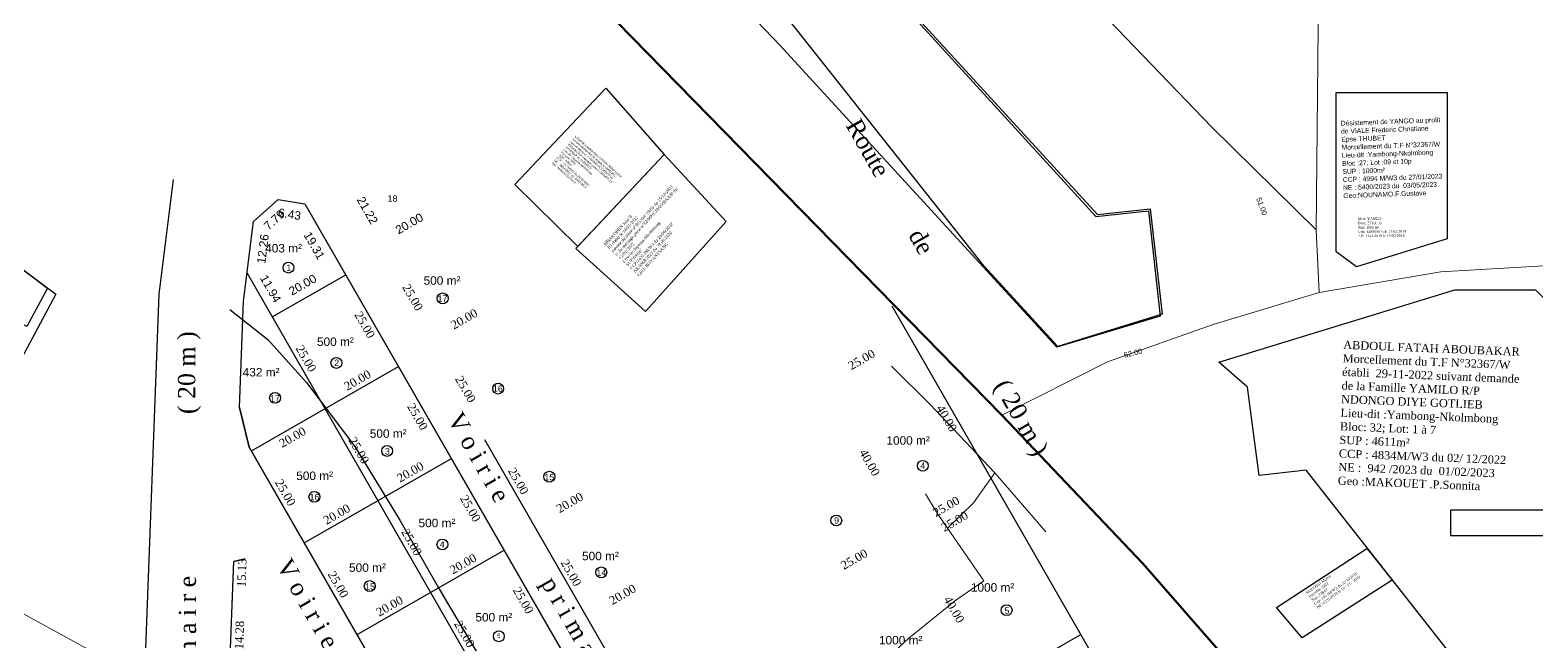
# Model space of a CAD drawing. Header units: millimetres. Extents: x 587399 to 927168, y 438565 to 1444955.
# Drawn here: x 589173 to 589528.3, y 444391.2 to 444535.6 of the extents above; entities that cross this region are included whole.
import ezdxf
from ezdxf.enums import TextEntityAlignment as Align

# ---------------------------------------------------------------- set-up
doc = ezdxf.new("R2010")
doc.units = ezdxf.units.MM
doc.header["$LTSCALE"] = 2
for name, color, linetype, lineweight in [('cH2O_intermitent', 140, 'Continuous', 30), ('drains_fossés', 120, 'Continuous', 20), ('MAJ APRES LE 13.01.2023', 222, 'Continuous', 30), ('Numérotation', 6, 'Continuous', 9), ('Roads_main1', 10, 'Continuous', 100), ('Roads_others', 24, 'Continuous', 9)]:
    doc.layers.add(name, color=color, linetype=linetype, lineweight=lineweight)
for name, color, linetype in [('Cotation Courbes de niveau', 1, 'Continuous'), ('Cotation Linéaire', 255, 'Continuous'), ('Cotation Surface', 7, 'Continuous'), ('end maj 26 02 2021', 7, 'Continuous'), ('MAJ JAN 2022', 1, 'Continuous'), ('Parcelle MAJ', 6, 'Continuous')]:
    doc.layers.add(name, color=color, linetype=linetype)
doc.styles.get("Standard").update_dxf_attribs({"font": 'arial.ttf'})
doc.styles.add('Times 5.0', font='times.ttf', dxfattribs={"width": 0.99, "height": 2.5})

msp = doc.modelspace()

# ---------------------------------------------------------------- linework, layer by layer
at = {"color": 7}
for p, q in [((589206.757, 444500.341), (589203.37, 444473.272)), ((589206.757, 444500.341), (589203.37, 444473.272)), ((589225.675, 444490.445), (589231.474, 444495.649)), ((589225.675, 444490.445), (589231.474, 444495.649)), ((589231.474, 444495.649), (589237.825, 444494.631)), ((589231.474, 444495.649), (589237.825, 444494.631)), ((589237.825, 444494.631), (589344.571, 444308.801)), ((589237.825, 444494.631), (589344.571, 444308.801)), ((589223.323, 444471.652), (589225.675, 444490.445)), ((589223.323, 444471.652), (589225.675, 444490.445)), ((589224.153, 444478.28), (589329.72, 444294.502)), ((589224.153, 444478.28), (589329.72, 444294.502)), ((589230.1, 444467.926), (589247.441, 444477.89)), ((589230.1, 444467.926), (589247.441, 444477.89)), ((589203.37, 444473.272), (589198.005, 444330.317)), ((589203.37, 444473.272), (589198.005, 444330.317)), ((589222.381, 444446.534), (589223.323, 444471.652)), ((589222.381, 444446.534), (589223.323, 444471.652)), ((589376.212, 444470.542), (589438.213, 444362.608)), ((589376.212, 444470.542), (589438.213, 444362.608)), ((589225.195, 444436.274), (589259.894, 444456.212)), ((589225.195, 444436.274), (589259.894, 444456.212)), ((589222.381, 444446.534), (589224.684, 444437.202)), ((589222.381, 444446.534), (589224.684, 444437.202)), ((589280.15, 444439.018), (589352.374, 444313.285)), ((589280.15, 444439.018), (589352.374, 444313.285)), ((589224.684, 444437.202), (589309.888, 444288.873)), ((589224.684, 444437.202), (589309.888, 444288.873)), ((589237.651, 444414.598), (589272.346, 444434.534)), ((589237.651, 444414.598), (589272.346, 444434.534)), ((589223.694, 444410.819), (589221.016, 444410.158)), ((589223.694, 444410.819), (589221.016, 444410.158)), ((589221.016, 444410.157), (589223.694, 444410.818)), ((589221.016, 444410.157), (589223.694, 444410.818)), ((589250.106, 444392.921), (589284.799, 444412.856)), ((589250.106, 444392.921), (589284.799, 444412.856)), ((589217.948, 444328.422), (589221.016, 444410.157)), ((589217.948, 444328.422), (589221.016, 444410.157)), ((589220.636, 444400.037), (589221.016, 444410.158)), ((589220.636, 444400.037), (589221.016, 444410.158)), ((589377.427, 444368.047), (589420.78, 444392.957)), ((589377.427, 444368.047), (589420.78, 444392.957))]:
    msp.add_line(p, q, dxfattribs=at)
at = {"color": 1, "lineweight": 30, "flags": 128}
msp.add_lwpolyline([(589155.069, 444705.167), (589206.591, 444698.861), (589253.798, 444672.927), (589245.031, 444644.221), (589264.832, 444635.807), (589284.651, 444627.644), (589303.012, 444616.487), (589320.175, 444603.549), (589345.962, 444588.996), (589341.022, 444583.627), (589424.72, 444492.08), (589437.157, 444493.453), (589439.953, 444468.608), (589415.33, 444460.961), (589398.017, 444479.865), (589324.336, 444573.002), (589294.523, 444597.062), (589250.939, 444610.119), (589246.19, 444612.421), (589225.45, 444619.501), (589213.069, 444621.464), (589162.841, 444636.507)], dxfattribs=at)
at = {"color": 7, "flags": 128}
msp.add_lwpolyline([(589231.474, 444495.649), (589237.825, 444494.631), (589344.571, 444308.801), (589342.726, 444301.975), (589316.714, 444287.029), (589309.888, 444288.873), (589224.684, 444437.202), (589222.381, 444446.534), (589223.323, 444471.652), (589225.675, 444490.445), (589231.474, 444495.649)], close=True, dxfattribs=at)
at = {"flags": 128}
for points in [[(589157.542, 444489.46), (589179.058, 444473.282), (589164.199, 444445.634), (589140.154, 444458.193)], [(589508.97, 444474.33), (589527.97, 444474.33), (589532.97, 444469.33), (589532.97, 444422.33), (589507.97, 444422.33), (589507.97, 444416.33), (589532.97, 444416.33), (589532.97, 444384.506), (589519.21, 444374.05), (589473.92, 444431.73), (589462.83, 444430.49), (589460.08, 444451.36), (589453.304, 444457.211)]]:
    msp.add_lwpolyline(points, close=True, dxfattribs=at)
msp.add_lwpolyline([(589508.97, 444474.33), (589527.97, 444474.333)], dxfattribs=at)
at = {"color": 7}
for centre in [(589233.928, 444479.561), (589233.928, 444479.561), (589270.293, 444472.299), (589270.293, 444472.299), (589245.234, 444457.048), (589245.234, 444457.048), (589230.772, 444448.818), (589230.772, 444448.818), (589283.376, 444450.996), (589283.376, 444450.996), (589257.192, 444436.276), (589257.192, 444436.276), (589383.514, 444432.786), (589383.514, 444432.786), (589295.447, 444430.197), (589295.447, 444430.197), (589240.037, 444425.454), (589240.037, 444425.454), (589363.101, 444419.871), (589363.101, 444419.871), (589270.23, 444414.206), (589270.23, 444414.206), (589307.697, 444407.629), (589307.697, 444407.629), (589253.095, 444404.385), (589253.095, 444404.385), (589403.285, 444398.7), (589403.285, 444398.7), (589283.538, 444392.527), (589283.538, 444392.527)]:
    msp.add_circle(centre, 1.283, dxfattribs=at)
at = {"layer": 'cH2O_intermitent'}
msp.add_lwpolyline([(589220.081, 444469.647), (589229.036, 444462.592), (589238.205, 444452.43), (589249.565, 444437.33), (589260.162, 444419.984), (589269.225, 444404.097), (589271.671, 444399.998), (589280.856, 444384.552), (589293.305, 444369.342), (589299.445, 444357.056), (589305.909, 444342.956), (589319.094, 444312.746), (589328.308, 444290.248), (589330.518, 444266.505), (589338.105, 444228.219), (589339.73, 444212.843), (589339.195, 444192.513), (589338.005, 444171.906), (589334.268, 444156.271), (589325.597, 444133.899), (589319.063, 444118.483)], dxfattribs=at)
msp.add_lwpolyline([(589220.081, 444469.647), (589229.036, 444462.592), (589238.205, 444452.43), (589249.565, 444437.33), (589260.162, 444419.984), (589269.225, 444404.097), (589271.671, 444399.998), (589280.856, 444384.552), (589293.305, 444369.342), (589299.445, 444357.056), (589305.909, 444342.956), (589319.094, 444312.746), (589328.308, 444290.248), (589330.518, 444266.505), (589338.105, 444228.219), (589339.73, 444212.843), (589339.195, 444192.513), (589338.005, 444171.906), (589334.268, 444156.271), (589325.597, 444133.899), (589319.063, 444118.483)], dxfattribs=at)
at = {"layer": 'drains_fossés'}
msp.add_line((589397.867, 444405.605), (589389.351, 444418.066), dxfattribs=at)
for points in [[(589400.472, 444431.122), (589385.27, 444447.28), (589376.124, 444456.314)], [(589389.351, 444418.066), (589395.484, 444424.031), (589400.472, 444431.122)], [(589400.472, 444431.122), (589408.074, 444422.352), (589412.531, 444417.216)], [(589389.351, 444418.066), (589386.927, 444421.602), (589384.125, 444426.186)], [(589397.867, 444405.605), (589391.011, 444400.812), (589390.012, 444400.004), (589380.217, 444392.112), (589377.056, 444389.169)]]:
    msp.add_lwpolyline(points, dxfattribs=at)
at = {"layer": 'end maj 26 02 2021', "color": 150}
msp.add_lwpolyline([(589488.204, 444413.234), (589489.095, 444412.26), (589494.189, 444405.797), (589472.936, 444392.161), (589466.946, 444399.338)], close=True, dxfattribs=at)
msp.add_lwpolyline([(589488.204, 444413.234), (589489.095, 444412.26), (589494.189, 444405.797), (589472.936, 444392.161), (589466.946, 444399.338)], close=True, dxfattribs=at)
at = {"layer": 'MAJ APRES LE 13.01.2023', "color": 232, "lineweight": 30, "flags": 128}
msp.add_lwpolyline([(589308.793, 444521.916), (589322.547, 444506.298), (589302.165, 444484.549), (589287.296, 444499.207)], close=True, dxfattribs=at)
at = {"layer": 'MAJ APRES LE 13.01.2023', "flags": 128}
for points in [[(589480.968, 444520.931), (589507.168, 444520.931), (589507.168, 444486.331), (589485.748, 444479.741), (589480.968, 444483.271)], [(589480.968, 444520.931), (589507.168, 444520.931), (589507.168, 444486.331), (589485.748, 444479.741), (589480.968, 444483.271)], [(589507.168, 444520.931), (589507.168, 444486.331), (589485.748, 444479.741), (589480.968, 444483.271), (589480.968, 444520.931)]]:
    msp.add_lwpolyline(points, close=True, dxfattribs=at)
at = {"layer": 'MAJ JAN 2022', "lineweight": -3, "ltscale": 0.0014, "flags": 128}
msp.add_lwpolyline([(589155.069, 444705.167), (589206.579, 444698.767), (589253.739, 444672.747), (589244.919, 444644.057), (589265.139, 444636.707), (589284.509, 444627.407), (589302.849, 444616.217), (589319.989, 444603.247), (589345.749, 444588.647), (589340.799, 444583.287), (589424.329, 444491.587), (589436.769, 444492.937), (589439.519, 444468.087), (589415.099, 444460.817), (589349.809, 444532.107), (589315.689, 444567.757), (589295.789, 444583.837), (589272.529, 444599.397), (589245.959, 444612.277), (589225.219, 444619.357), (589193.619, 444624.367), (589163.419, 444623.617), (589120.969, 444614.137), (589155.069, 444705.167)], close=True, dxfattribs=at)
msp.add_lwpolyline([(589155.069, 444705.167), (589206.579, 444698.767), (589253.739, 444672.747), (589244.919, 444644.057), (589265.139, 444636.707), (589284.509, 444627.407), (589302.849, 444616.217), (589319.989, 444603.247), (589345.749, 444588.647), (589340.799, 444583.287), (589424.329, 444491.587), (589436.769, 444492.937), (589439.519, 444468.087), (589415.099, 444460.817), (589349.809, 444532.107), (589315.689, 444567.757), (589295.789, 444583.837), (589272.529, 444599.397), (589245.959, 444612.277), (589225.219, 444619.357), (589193.619, 444624.367), (589163.419, 444623.617), (589120.969, 444614.137), (589155.069, 444705.167)], close=True, dxfattribs=at)
at = {"layer": 'Parcelle MAJ', "color": 6, "lineweight": 30, "flags": 128}
for points in [[(589322.547, 444506.298), (589337.165, 444490.463), (589318.095, 444469.184), (589301.692, 444484.044)], [(589157.542, 444489.46), (589177.118, 444474.741), (589172.223, 444465.635), (589150.579, 444476.94)]]:
    msp.add_lwpolyline(points, close=True, dxfattribs=at)
at = {"layer": 'Roads_main1'}
msp.add_lwpolyline([(589145.18, 444594.325), (589180.911, 444598.207), (589201.749, 444597.774), (589224.82, 444594.956), (589255.961, 444582.749), (589285.898, 444563.698), (589402.146, 444444.765), (589435.374, 444409.743), (589454.312, 444388.029), (589459.672, 444379.301), (589493.228, 444326.249), (589545.705, 444258.271), (589602.555, 444190.872), (589620.268, 444173.998), (589654.502, 444143.023), (589669.545, 444131.497), (589713.342, 444106.402)], dxfattribs=at)
at = {"layer": 'Roads_others'}
for points in [[(589476.238, 444488.46), (589451.658, 444512.689), (589405.118, 444561.173), (589386.971, 444580.07), (589343.168, 444622.023), (589301.742, 444650.968), (589273.584, 444666.914), (589243.351, 444682.858), (589217.427, 444696.143), (589204.923, 444700.121), (589165.32, 444704.813), (589128.399, 444702.555), (589108.456, 444696.776), (589098.339, 444689.216), (589068.441, 444657.25), (589044.338, 444636.377)], [(589477.008, 444473.669), (589476.238, 444488.46), (589477.335, 444591.988), (589478.34, 444631.332)], [(589402.146, 444444.765), (589427.057, 444457.314), (589451.993, 444466.105), (589477.008, 444473.669), (589505.656, 444478.551), (589538.092, 444480.429), (589562.514, 444481.702), (589595.497, 444480.894), (589654.088, 444482.843), (589684.107, 444482.309), (589701.813, 444482.768), (589737.707, 444480.35), (589804.681, 444480.294), (589863.563, 444480.684), (589930.494, 444480.331), (589993.082, 444481.686), (590041.549, 444483.846), (590056.635, 444484.446), (590084.575, 444486.475), (590120.862, 444490.004)], [(589213.706, 444326.416), (589228.592, 444327.094), (589244.822, 444327.331), (589248.762, 444328.441), (589251.733, 444332.224), (589253.071, 444337.764), (589251.719, 444346.562), (589246.506, 444353.433), (589234.804, 444365.327), (589226.16, 444372.493), (589217.598, 444375.812), (589193.987, 444385.329), (589186.623, 444389.534), (589169.706, 444398.759)]]:
    msp.add_lwpolyline(points, dxfattribs=at)

# ---------------------------------------------------------------- texts
at = {"insert": (589308.167, 444485.145), "char_height": 0.71337, "width": 24.2141, "attachment_point": 1, "rotation": 47.56168}
msp.add_mtext('{\\fTimes New Roman|b0|i0|c186|p18;MBAKOBEN Jean II\\P\\C1;I\\fTimes New Roman|b0|i0|c0|p18;D\\fTimes New Roman|b0|i0|c186|p18; établi le 14/01/2022  \\Psuivant décision n°001/D/C19/03 du 15/12/2021 \\Pet du message porté n°12/MP/C19/03/BAAJP du 11/01/2022  \\P\\C256;Lieu-dit:Japoma-Nkolmbong\\C1;\\P\\C256;SUP:644m²\\PCCP:2431 IM/W3 du 24/06/2022\\PNE:8068/2022 du 29.06.2022\\P\\C1;GEO: BOYANTSANG}', dxfattribs=at)
at = {"color": 3, "insert": (589482.7, 444462.327), "char_height": 1.9247, "width": 143.92529, "attachment_point": 1, "rotation": 357.71855}
msp.add_mtext('{\\fTimes New Roman|b0|i0|c0|p18;\\C256;ABDOUL FATAH ABOUBAKAR\\C3;\\P\\C1;Morcellement du T.F N°32367/W\\Pétabli  29-11-2022 suivant demande \\Pde la Famille YAMILO R/P \\PNDONGO DIYE GOTLIEB\\P\\C256;Lieu-dit :Yambong-Nkolmbong\\PBloc: 32; Lot: 1 à 7\\PSUP : 4611m²\\PCCP : 4834M/W3 du 02/ 12/2022\\PNE :  942 /2023 du  01/02/2023\\P\\C1;Geo :MAKOUET .P.Sonnita}', dxfattribs=at)
at = {"layer": 'Cotation Courbes de niveau'}
for s, rotation, p in [('51.00', 290.31886, (589463.456, 444494.022, 51)), ('52.00', 13.9677, (589433.087, 444459.397, 52))]:
    msp.add_text(s, height=1.25, rotation=rotation, dxfattribs=at).set_placement(p, align=Align.MIDDLE_CENTER)
at = {"layer": 'Cotation Linéaire', "color": 7, "style": 'Times 5.0', "width": 0.99}
for s, rotation, p in [('Route          de                       ( 20 m )', 299.62149, (589365.23, 444513.181)), ('V o i r i e              p r i m a i r e                         ( 20 m )', 90.17797, (589212.346, 444330.778)), ('V o i r i e              p r i m a i r e                         ( 20 m )', 90.17797, (589212.346, 444330.778)), ('V o i r i e              p r i m a i r e                         ( 9 m )', 299.62149, (589271.303, 444443.906)), ('V o i r i e              p r i m a i r e                         ( 9 m )', 299.62149, (589271.303, 444443.906)), ('V o i r i e              p r i m a i r e                         ( 14 m )', 299.62149, (589230.973, 444409.375)), ('V o i r i e              p r i m a i r e                         ( 14 m )', 299.62149, (589230.973, 444409.375))]:
    msp.add_text(s, height=4.08661, rotation=rotation, dxfattribs=at).set_placement(p)
at = {"layer": 'Cotation Linéaire', "color": 7}
for s, rotation, p in [('21.22', 299.87425, (589251.694, 444492.571)), ('21.22', 299.87425, (589251.694, 444492.571)), ('20.00', 29.88142, (589262.919, 444489.09)), ('20.00', 29.88142, (589262.919, 444489.09)), ('20.00', 29.88142, (589237.774, 444474.642)), ('20.00', 29.88142, (589237.774, 444474.642)), ('11.94', 299.87425, (589228.861, 444474.099)), ('11.94', 299.87425, (589228.861, 444474.099))]:
    msp.add_text(s, height=2, rotation=rotation, dxfattribs=at).set_placement(p, align=Align.CENTER)
for s, rotation, p in [('7.79', 41.90612, (589229.911, 444491.559)), ('7.79', 41.90612, (589229.911, 444491.559)), ('6.43', 350.89018, (589234.333, 444493.165)), ('6.43', 350.89018, (589234.333, 444493.165)), ('12.26', 82.86635, (589226.899, 444484.114)), ('12.26', 82.86635, (589226.899, 444484.114)), ('19.31', 299.87425, (589240.899, 444485.264)), ('19.31', 299.87425, (589240.899, 444485.264))]:
    msp.add_text(s, height=2, rotation=rotation, dxfattribs=at).set_placement(p, align=Align.TOP_CENTER)
at = {"layer": 'Cotation Linéaire', "color": 7, "style": 'Times 5.0', "width": 0.99}
for s, rotation, p in [('25.00', 299.87425, (589262.368, 444472.05)), ('25.00', 299.87425, (589262.368, 444472.05)), ('20.00', 29.88142, (589275.853, 444466.575)), ('20.00', 29.88142, (589275.853, 444466.575)), ('25.00', 299.87425, (589237.223, 444457.602)), ('25.00', 299.87425, (589237.223, 444457.602)), ('25.00', 29.88142, (589369.578, 444456.996)), ('25.00', 29.88142, (589369.578, 444456.996)), ('20.00', 29.88142, (589250.708, 444452.127)), ('20.00', 29.88142, (589250.708, 444452.127)), ('25.00', 299.87425, (589274.821, 444450.372)), ('25.00', 299.87425, (589274.821, 444450.372)), ('25.00', 299.87425, (589249.676, 444435.924)), ('25.00', 299.87425, (589249.676, 444435.924)), ('40.00', 299.87425, (589370.114, 444433.044)), ('40.00', 299.87425, (589370.114, 444433.044)), ('20.00', 29.88142, (589263.161, 444430.449)), ('20.00', 29.88142, (589263.161, 444430.449)), ('25.00', 299.87425, (589287.273, 444428.694)), ('25.00', 299.87425, (589287.273, 444428.694)), ('25.00', 299.87425, (589232.335, 444425.96)), ('25.00', 299.87425, (589232.335, 444425.96)), ('20.00', 29.88142, (589300.758, 444423.219)), ('20.00', 29.88142, (589300.758, 444423.219)), ('25.00', 29.88142, (589389.502, 444422.311)), ('25.00', 29.88142, (589389.502, 444422.311)), ('20.00', 29.88142, (589245.819, 444420.485)), ('20.00', 29.88142, (589245.819, 444420.485)), ('25.00', 299.87425, (589262.128, 444414.246)), ('25.00', 299.87425, (589262.128, 444414.246)), ('20.00', 29.88142, (589275.613, 444408.771)), ('20.00', 29.88142, (589275.613, 444408.771)), ('25.00', 299.87425, (589299.725, 444407.016)), ('25.00', 299.87425, (589299.725, 444407.016)), ('25.00', 29.88142, (589367.826, 444409.856)), ('25.00', 29.88142, (589367.826, 444409.856)), ('25.00', 299.87425, (589244.787, 444404.282)), ('25.00', 299.87425, (589244.787, 444404.282)), ('20.00', 29.88142, (589313.21, 444401.541)), ('20.00', 29.88142, (589313.21, 444401.541)), ('20.00', 29.88142, (589258.272, 444398.807)), ('20.00', 29.88142, (589258.272, 444398.807)), ('40.00', 299.87425, (589390.038, 444398.359)), ('40.00', 299.87425, (589390.038, 444398.359)), ('40.00', 299.87425, (589390.038, 444398.359)), ('40.00', 299.87425, (589390.038, 444398.359)), ('40.00', 299.87425, (589390.038, 444398.359)), ('40.00', 299.87425, (589390.038, 444398.359)), ('25.00', 299.87425, (589274.581, 444392.568)), ('25.00', 299.87425, (589274.581, 444392.568))]:
    msp.add_text(s, height=2, rotation=rotation, dxfattribs=at).set_placement(p, align=Align.CENTER)
for s, rotation, p in [('25.00', 299.87425, (589252.801, 444466.553)), ('25.00', 299.87425, (589252.801, 444466.553)), ('25.00', 299.87425, (589265.253, 444444.875)), ('25.00', 299.87425, (589265.253, 444444.875)), ('40.00', 299.87425, (589390.026, 444444.486)), ('40.00', 299.87425, (589390.026, 444444.486)), ('20.00', 29.88142, (589234.38, 444440.399)), ('20.00', 29.88142, (589234.38, 444440.399)), ('25.00', 299.87425, (589277.706, 444423.197)), ('25.00', 299.87425, (589277.706, 444423.197)), ('25.00', 29.88142, (589390.516, 444420.547)), ('25.00', 29.88142, (589390.516, 444420.547)), ('25.00', 29.88142, (589390.516, 444420.547)), ('25.00', 29.88142, (589390.516, 444420.547)), ('15.13', 87.85127, (589221.919, 444407.558)), ('15.13', 87.85127, (589221.919, 444407.558)), ('25.00', 299.87425, (589290.158, 444401.519)), ('25.00', 299.87425, (589290.158, 444401.519)), ('14.28', 87.85047, (589221.368, 444392.863)), ('14.28', 87.85047, (589221.368, 444392.863))]:
    msp.add_text(s, height=2, rotation=rotation, dxfattribs=at).set_placement(p, align=Align.TOP_CENTER)
at = {"layer": 'Cotation Surface', "color": 7}
for s, p in [('403 m²', (589232.778, 444484.137)), ('403 m²', (589232.778, 444484.137)), ('500 m²', (589244.997, 444462.069)), ('500 m²', (589244.997, 444462.069)), ('432 m²', (589227.487, 444454.875)), ('432 m²', (589227.487, 444454.875)), ('500 m²', (589257.45, 444440.391)), ('500 m²', (589257.45, 444440.391)), ('500 m²', (589240.108, 444430.427)), ('500 m²', (589240.108, 444430.427)), ('500 m²', (589268.947, 444419.28)), ('500 m²', (589268.947, 444419.28)), ('500 m²', (589252.561, 444408.749)), ('500 m²', (589252.561, 444408.749)), ('500 m²', (589282.354, 444397.035)), ('500 m²', (589282.354, 444397.035))]:
    msp.add_text(s, height=2, rotation=0.00002, dxfattribs=at).set_placement(p, align=Align.MIDDLE_CENTER)
for s, p in [('500 m²', (589270.142, 444476.517)), ('500 m²', (589270.142, 444476.517)), ('1000 m²', (589380.055, 444438.757)), ('1000 m²', (589380.055, 444438.757)), ('500 m²', (589307.499, 444411.483)), ('500 m²', (589307.499, 444411.483)), ('1000 m²', (589399.979, 444404.072)), ('1000 m²', (589399.979, 444404.072)), ('1000 m²', (589378.303, 444391.617)), ('1000 m²', (589378.303, 444391.617))]:
    msp.add_text(s, height=2, dxfattribs=at).set_placement(p, align=Align.MIDDLE_CENTER)
at = {"layer": 'end maj 26 02 2021', "color": 6, "insert": (589486.139, 444491.387), "char_height": 0.60411, "attachment_point": 1, "rotation": 0.22579}
msp.add_mtext_dynamic_manual_height_columns('{\\fTimes New Roman|b0|i0|c0|p18;Mme YANGO\\PBloc: 27 lot : 9 \\PSup: 1000 m²\\PCcp: 448M/W3 du 21/02/2019\\PNE: 1123/2019 le 15/03/2019}', width=58.24907, gutter_width=12.5, heights=[27.447], dxfattribs=at)
at = {"layer": 'end maj 26 02 2021', "insert": (589473.796, 444402.945), "char_height": 0.63313, "attachment_point": 1, "rotation": 36.29021}
msp.add_mtext_dynamic_manual_height_columns('{\\fTimes New Roman|b0|i0|c0|p18;NOUOSSI Martin\\PParcelle: 3222\\PSup: 238m² \\PCcp: 160 IM/W3 du 22/10/2019\\PNE: 6135/2019 le 15 / 11/  2019}', width=87.90001, gutter_width=12.5, heights=[23.377], dxfattribs=at)
msp.add_mtext_dynamic_manual_height_columns('{\\fTimes New Roman|b0|i0|c0|p18;NOUOSSI Martin\\PParcelle: 3222\\PSup: 238m² \\PCcp: 160 IM/W3 du 22/10/2019\\PNE: 6135/2019 le 15 / 11/  2019}', width=87.90001, gutter_width=12.5, heights=[23.377], dxfattribs=at)
at = {"layer": 'MAJ APRES LE 13.01.2023', "insert": (589482.053, 444514.212), "char_height": 1.14115, "width": 24.49632, "attachment_point": 1, "rotation": 2.01584}
msp.add_mtext('{\\C7;Désistement de YANGO au profit de VIALE Frederic Christiane Epse THUBET\\P\\C1;Morcellement du T.F N°32367/W     \\P\\C256;Lieu-dit :Yambong-Nkolmbong\\PBloc :27; Lot :09 et 10p\\PSUP : 1000m²\\PCCP : 4994 M/W3 du 27/01/2023\\PNE : 5400/2023 du  03/05/2023\\P\\C1;Geo:NOUNAMO.F.Gustave}', dxfattribs=at)
at = {"layer": 'MAJ APRES LE 13.01.2023', "color": 232, "lineweight": 30, "insert": (589301.725, 444510.744), "char_height": 0.49404, "width": 36.94302, "attachment_point": 1, "rotation": 318.78687}
msp.add_mtext('{\\C7;KENGNE KAMGA Epse KAMSIH NEBO Louise\\C3;\\P\\C1;Immatriculation directe établie le 12/05/2022\\Psuivant décision n°102/D/PLI/C19/03/SP du \\P25/04/2022 et message porté n°298/MP/C19\\P/03/BAALP du 11/05/2022 \\P\\C7;Lieu-dit :Japoma-Nkolmbong\\PParcelle: 3807 \\PSUP : 635m²\\PCCP : 287 IM/W3 du 24/ 01/2022\\PNE :  9854 /2022 du  05/10/2022\\C256;\\P\\C1;Geo :AMOUGOU Pierre}', dxfattribs=at)
at = {"layer": 'Numérotation', "color": 7}
for s, height, p in [('18', 1.5, (589258.469, 444495.878)), ('18', 1.5, (589258.469, 444495.878)), ('1', 1.5, (589234.006, 444479.529)), ('1', 1.5, (589234.006, 444479.529)), ('17', 1.5, (589270.245, 444472.251)), ('17', 1.5, (589270.245, 444472.251)), ('2', 1.5, (589245.301, 444457.118)), ('2', 1.5, (589245.301, 444457.118)), ('17', 1.5, (589230.748, 444448.67)), ('17', 1.5, (589230.748, 444448.67)), ('16', 1.5, (589283.307, 444450.997)), ('16', 1.5, (589283.307, 444450.997)), ('3', 1.5, (589257.261, 444436.196)), ('3', 1.5, (589257.261, 444436.196)), ('4', 1.5, (589383.501, 444432.82)), ('4', 1.5, (589383.501, 444432.82)), ('15', 1.5, (589295.427, 444430.088)), ('15', 1.5, (589295.427, 444430.088)), ('16', 1.5, (589240.062, 444425.402)), ('16', 1.5, (589240.062, 444425.402)), ('9', 1.5, (589363.191, 444419.867)), ('9', 1.5, (589363.191, 444419.867)), ('4', 1.5, (589270.187, 444414.221)), ('4', 1.5, (589270.187, 444414.221)), ('14', 1.5, (589307.707, 444407.549)), ('14', 1.5, (589307.707, 444407.549)), ('15', 1.5, (589253.159, 444404.284)), ('15', 1.5, (589253.159, 444404.284)), ('5', 1.5, (589403.358, 444398.585)), ('5', 1.5, (589403.358, 444398.585)), ('5', 1, (589283.519, 444392.635)), ('5', 1, (589283.519, 444392.635))]:
    msp.add_text(s, height=height, dxfattribs=at).set_placement(p, align=Align.MIDDLE)

doc.saveas('drawing.dxf')
